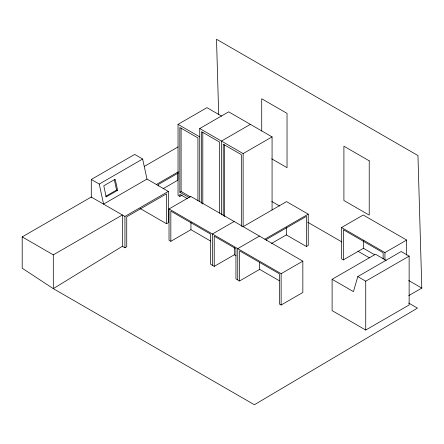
<?xml version="1.0" encoding="UTF-8"?>
<svg xmlns="http://www.w3.org/2000/svg" width="444" height="444" viewBox="0 0 444 444"><rect width="100%" height="100%" fill="white"/><g stroke="black" fill="none" stroke-linecap="round" stroke-linejoin="round"><path stroke-width="0.67" d="M357.786 276.584L353.446 291.619L332.106 279.298L332.106 310.622L365.739 330.042L409.14 304.984L409.14 256.121L401.187 251.526L357.786 276.584L365.739 281.18L409.14 256.121M182.207 195.038L179.842 196.403L178.033 195.36L178.033 124.364L206.971 107.659L221.634 116.123M91.286 197.364L91.286 179.47L134.687 154.412L142.646 159.008L146.986 179.054L168.326 191.375L168.326 222.694L166.517 223.737L139.938 208.391M91.286 179.47L99.245 184.066L142.646 159.008M199.733 201.681L199.733 128.538L228.671 111.833L272.072 136.891L272.072 210.029M408.696 303.069L417.46 308.125L254.39 404.745L53.302 288.644L22.2 268.22L22.2 236.896L91.236 197.042L124.925 216.428L168.326 191.375M144.2 166.461L178.088 146.897M105.711 196.309L116.572 190.038L117.616 190.298L115.218 179.209L103.785 185.808L106.183 196.897L117.616 190.298M146.986 179.054L103.585 204.112L99.245 184.066M250.372 124.364L221.434 141.07L221.434 214.896M156.388 184.482L178.388 171.784M178.388 172.927L158.197 184.582L158.197 185.953M163.031 188.756L177.878 180.181L177.878 172.638M53.302 254.856L122.339 214.996L122.339 246.32L53.302 288.644L53.302 254.856L22.2 236.896M199.733 128.538L243.134 153.596L272.072 136.891M197.93 200.599L197.93 137.934L179.842 127.495L179.842 192.224L181.108 191.497L190.443 196.886M169.025 208.946L190.726 196.42L302.841 261.15L302.841 292.468L281.141 305L279.332 303.957L279.332 273.776L239.549 250.81L239.549 280.985L235.931 278.899L235.931 248.723L214.23 236.191L214.23 266.372L210.617 264.28L210.617 234.105L170.835 211.139L170.835 241.314L169.025 240.271L169.025 208.946L281.141 273.676L302.841 261.15M122.522 246.365L124.925 247.752L126.734 246.709L126.734 216.783L166.517 193.812L166.517 223.737M170.835 241.314L190.937 229.703L210.534 241.02M234.121 221.478L212.426 234.005L212.426 265.323M243.134 226.679L286.535 201.62L308.236 214.152L308.236 245.471L306.427 246.514L286.325 234.909L271.478 243.479M259.44 236.091L237.74 248.623L237.74 279.942M214.23 266.372L234.338 254.762L236.097 255.777M264.835 239.205L308.236 214.152M239.549 280.985L259.657 269.38L279.248 280.691M374.736 254.801L363.453 248.29L343.351 259.895L341.541 258.852L341.541 227.533L363.242 215.001L406.637 240.06L406.637 255.039M332.106 279.298L375.507 254.24L386.175 260.4M341.541 227.533L384.942 252.586L406.637 240.06M408.78 295.599L421.8 288.084L417.959 155.561L216.511 39.255L218.692 114.491M271.728 158.83L287.035 167.666L287.035 113.375L261.721 98.762L261.721 131.058M178.033 124.364L199.733 136.891M271.822 201.493L279.603 205.988M307.736 222.228L341.852 241.924M358.014 251.254L369.386 257.82M408.702 280.519L421.8 288.084M179.842 192.224L189.177 197.613M187.429 198.69L179.842 194.317L179.842 196.403M114.313 179.604L116.572 190.038M384.942 252.586L384.942 260.079M383.133 258.863L383.133 252.692L343.351 229.72L343.351 259.895M365.739 281.18L365.739 330.042M363.453 240.748L363.453 248.29M306.427 246.514L306.427 216.339L266.644 239.31L266.644 240.681M286.325 227.367L286.325 234.909M281.141 273.676L281.141 305M259.657 262.521L259.657 269.38M243.134 153.596L243.134 226.734M241.325 226.346L241.325 154.64L223.243 144.2L223.243 215.906M234.338 247.219L234.338 254.762M224.509 144.849L224.509 216.55M219.63 213.126L219.63 142.113L201.543 131.674L201.543 203.374M202.808 132.318L202.808 204.024M190.937 222.161L190.937 229.703M181.108 128.144L181.108 191.497M124.925 216.428L124.925 247.752M369.225 160.828L343.906 146.209L343.906 200.499L369.225 215.118L369.225 160.828"/></g></svg>
